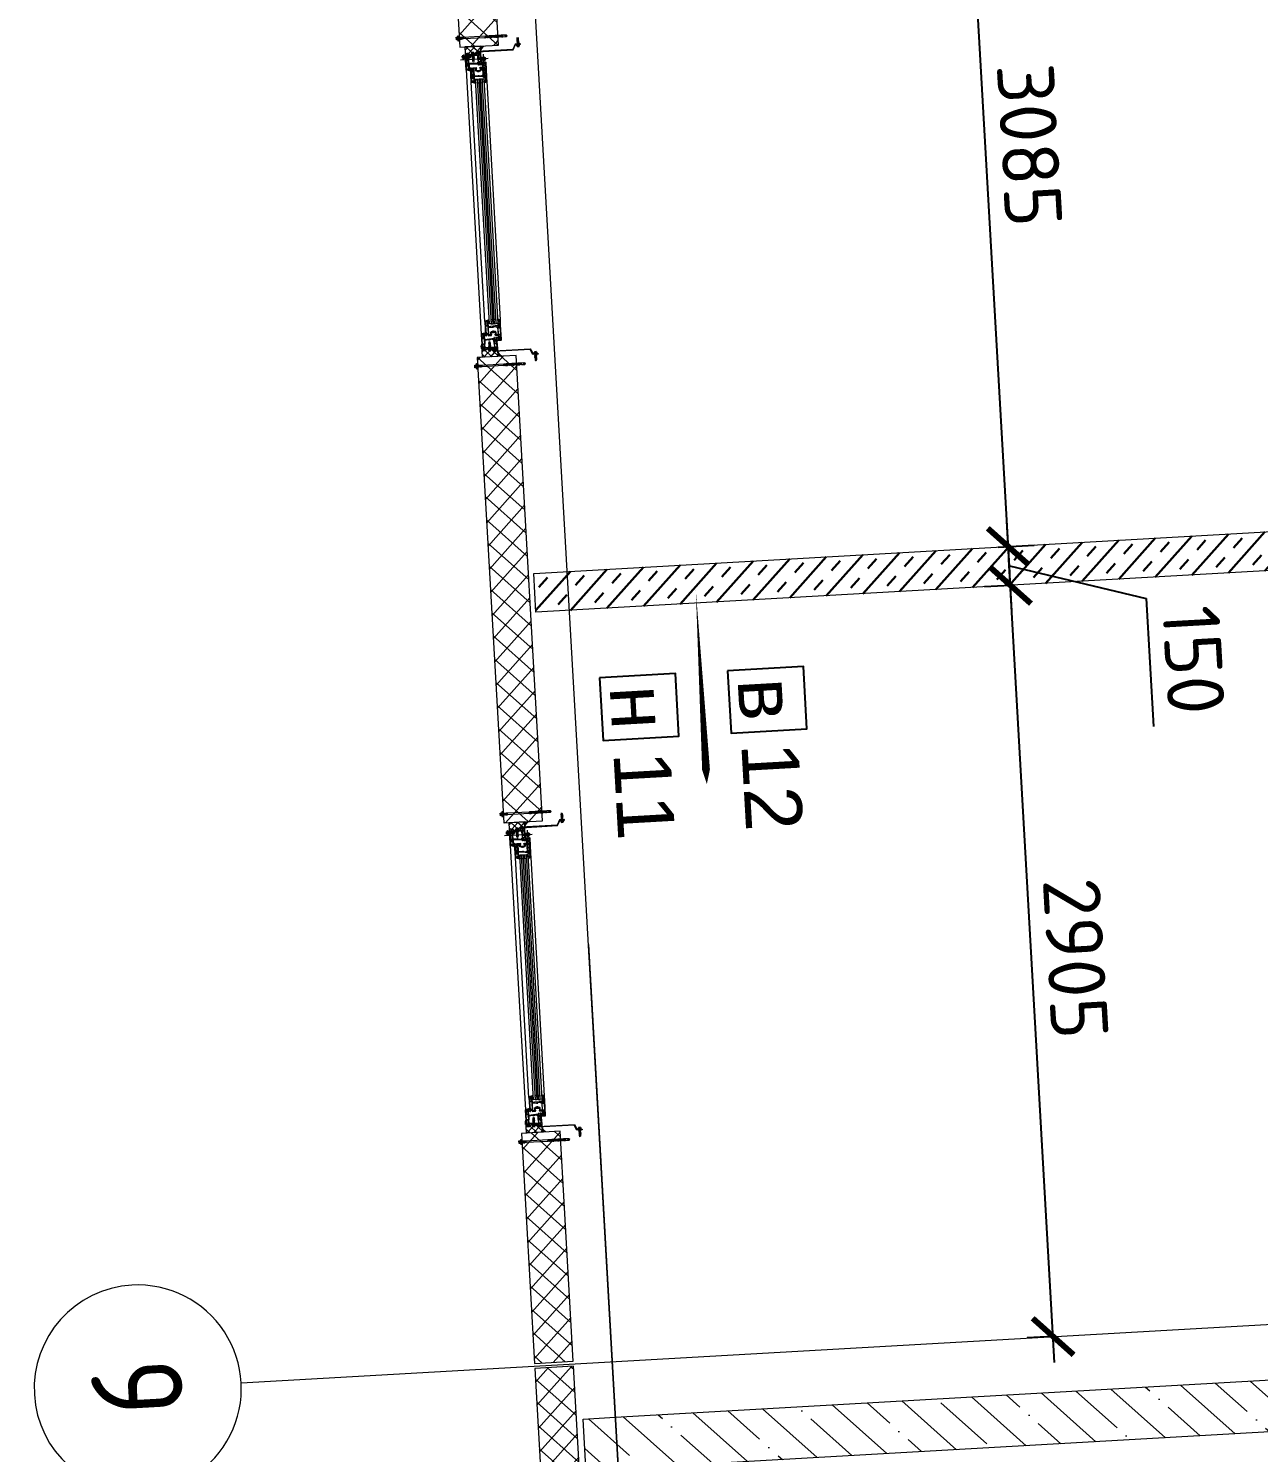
# Model space of a CAD drawing. Header units: metres. Extents: x 107714.6 to 107779.8, y 110796.6 to 110847.9.
# Drawn here: x 107716.78 to 107721.53, y 110804.21 to 110809.71 of the extents above; entities that cross this region are included whole.
import ezdxf

# ---------------------------------------------------------------- set-up
doc = ezdxf.new("R2010")
doc.units = ezdxf.units.M
doc.header["$PDMODE"] = 35
doc.header["$PDSIZE"] = 0.01
doc.linetypes.add('CENTER', pattern=[50.8, 31.75, -6.35, 6.35, -6.35])
for name, color, linetype in [('2023.11.08_В_ОТКЛОНЕНИЯ', 7, 'Continuous'), ('2023.11.08_Н_ОТКЛОНЕНИЯ', 7, 'Continuous'), ('A-WALL-PATT', 181, 'Continuous'), ('HAUPTPROFIL', 7, 'Continuous'), ('S-METL', 7, 'Continuous'), ('размеры', 7, 'Continuous')]:
    doc.layers.add(name, color=color, linetype=linetype)
for name, color, linetype, lineweight in [('S-WALL-PATT', 7, 'Continuous', 0), ('Выноски', 7, 'Continuous', 15), ('Окна', 251, 'Continuous', 9), ('ОСИ', 251, 'CENTER', 18), ('Стены', 7, 'Continuous', 18), ('Стены штриховка', 7, 'Continuous', 9)]:
    doc.layers.add(name, color=color, linetype=linetype, lineweight=lineweight)
doc.layers.add('Лестницы', color=7, linetype='Continuous', lineweight=9, true_color=0x506c76)
doc.styles.add('AxeAndPointZ', font='arial.ttf')
doc.styles.add('GOST 2.304 type A', font='isocpeur.ttf')
doc.styles.add('GOST Common', font='GOST_Common.ttf', dxfattribs={"width": 0.9, "height": 350})
doc.dimstyles.new('ISO-25', dxfattribs={"dimtxt": 0.22, "dimasz": 0.15, "dimexe": 0.1, "dimexo": 0, "dimgap": 0.06, "dimtad": 1, "dimdec": 0, "dimlfac": 1000, "dimtxsty": 'GOST 2.304 type A', "dimblk": 'ARCHTICK', "dimcen": 2.5, "dimdle": 0.1, "dimadec": 0, "dimazin": 0, "dimtfac": 1, "dimtdec": 0, "dimtmove": 0, "dimatfit": 3, "dimfxl": 1, "dimarcsym": 0})
pattern_1 = [(45, (-17085, -9191.363), (-13.258252, 13.258252), []), (135, (-17085, -9191.363), (-13.258252, -13.258252), [])]

# ---------------------------------------------------------------- blocks, each defined once
blk = doc.blocks.new('Ось сетки - Круг_Ø8 мм-6577-_О__L1_0_000_')
at = {"layer": 'ОСИ', "lineweight": 20}
for start, end in [(360, 180), (180, 360)]:
    blk.add_arc((0, 0), 4, start, end, dxfattribs=at)
blk = doc.blocks.new('_ARCHTICK')
at = {"color": 0, "linetype": 'ByBlock', "const_width": 0.15}
blk.add_lwpolyline([(-0.5, -0.5), (0.5, 0.5)], dxfattribs=at)
blk = doc.blocks.new('*D241')
at = {"layer": 'Defpoints', "color": 0, "transparency": 16777216}
for p in [(107720.5711, 110807.5581), (107720.5711, 110807.5581), (107720.7359, 110804.6577)]:
    blk.add_point(p, dxfattribs=at)
at = {"layer": 'размеры', "color": 0, "lineweight": -2, "transparency": 16777216}
for p, q in [((107720.7416, 110804.5579), (107720.5654, 110807.6579)), ((107720.5711, 110807.5581), (107720.4712, 110807.5524)), ((107720.7359, 110804.6577), (107720.6361, 110804.6521))]:
    blk.add_line(p, q, dxfattribs=at)
at = {"layer": 'размеры', "color": 0, "lineweight": -2, "transparency": 16777216, "xscale": 0.15, "yscale": 0.15, "zscale": 0.15}
for p, rotation in [((107720.5711, 110807.5581), 93.25304974487426), ((107720.7359, 110804.6577), 273.2530497448743)]:
    blk.add_blockref('_ARCHTICK', p, dxfattribs=dict(at, rotation=rotation))
at = {"layer": 'размеры', "color": 0, "transparency": 16777216, "insert": (107720.8232, 110806.1175), "char_height": 0.22, "attachment_point": 5, "rotation": 273.253, "style": 'GOST 2.304 type A'}
blk.add_mtext('2905', dxfattribs=at)
blk = doc.blocks.new('*D242')
at = {"layer": 'Defpoints', "color": 0, "transparency": 16777216}
for p in [(107720.5239, 110807.7056), (107720.5626, 110807.7078), (107720.5711, 110807.5581)]:
    blk.add_point(p, dxfattribs=at)
at = {"layer": 'размеры', "color": 0, "lineweight": -2, "transparency": 16777216}
for p, q in [((107720.5768, 110807.4582), (107720.5569, 110807.8077)), ((107720.5239, 110807.7056), (107720.6624, 110807.7135)), ((107720.5668, 110807.6329), (107721.0948, 110807.5067)), ((107720.5711, 110807.5581), (107720.4712, 110807.5524)), ((107721.0948, 110807.5067), (107721.1229, 110807.0135))]:
    blk.add_line(p, q, dxfattribs=at)
at = {"layer": 'размеры', "color": 0, "lineweight": -2, "transparency": 16777216, "xscale": 0.15, "yscale": 0.15, "zscale": 0.15}
for p, rotation in [((107720.5626, 110807.7078), 93.25304974487426), ((107720.5711, 110807.5581), 273.2530497448743)]:
    blk.add_blockref('_ARCHTICK', p, dxfattribs=dict(at, rotation=rotation))
at = {"layer": 'размеры', "color": 0, "transparency": 16777216, "insert": (107721.2786, 110807.2697), "char_height": 0.22, "attachment_point": 5, "rotation": 273.253, "style": 'GOST 2.304 type A'}
blk.add_mtext('150', dxfattribs=at)
blk = doc.blocks.new('*D243')
at = {"layer": 'Defpoints', "color": 0, "transparency": 16777216}
for p in [(107720.3875, 110810.7878), (107720.3875, 110810.7878), (107720.5239, 110807.7056)]:
    blk.add_point(p, dxfattribs=at)
at = {"layer": 'размеры', "color": 0, "lineweight": -2, "transparency": 16777216}
for p, q in [((107720.5682, 110807.608), (107720.3818, 110810.8877)), ((107720.3875, 110810.7878), (107720.2877, 110810.7822)), ((107720.5239, 110807.7056), (107720.6624, 110807.7135))]:
    blk.add_line(p, q, dxfattribs=at)
at = {"layer": 'размеры', "color": 0, "lineweight": -2, "transparency": 16777216, "xscale": 0.15, "yscale": 0.15, "zscale": 0.15}
for p, rotation in [((107720.3875, 110810.7878), 93.25304974487426), ((107720.5626, 110807.7078), 273.2530497448743)]:
    blk.add_blockref('_ARCHTICK', p, dxfattribs=dict(at, rotation=rotation))
at = {"layer": 'размеры', "color": 0, "transparency": 16777216, "insert": (107720.6448, 110809.2575), "char_height": 0.22, "attachment_point": 5, "rotation": 273.253, "style": 'GOST 2.304 type A'}
blk.add_mtext('3085', dxfattribs=at)
blk = doc.blocks.new('*U317')
at = {"layer": 'S-WALL-PATT', "lineweight": 9, "true_color": 0x636466}
h = blk.add_hatch(dxfattribs=at)
h.set_pattern_fill('ANSI37', color=251, scale=20)
h.paths.add_polyline_path([(-150, 0), (0, 0), (0, 889.6), (-150, 889.6)])
at = {"color": 0, "lineweight": 9}
blk.add_lwpolyline([(-150, 0), (0, 0), (0, 889.6), (-150, 889.6)], close=True, dxfattribs=at)
blk = doc.blocks.new('*U318')
at = {"layer": 'S-WALL-PATT', "lineweight": 9, "true_color": 0x636466}
h = blk.add_hatch(dxfattribs=at)
h.set_pattern_fill('ANSI37', color=251, scale=20)
h.paths.add_polyline_path([(-150, 0), (0, 0), (0, 1800), (-150, 1800)])
at = {"color": 0, "lineweight": 9}
blk.add_lwpolyline([(-150, 0), (0, 0), (0, 1800), (-150, 1800)], close=True, dxfattribs=at)
blk = doc.blocks.new('*U319')
at = {"layer": 'S-WALL-PATT', "lineweight": 9, "true_color": 0x636466}
h = blk.add_hatch(dxfattribs=at)
h.set_pattern_fill('ANSI37', color=251, scale=20)
h.paths.add_polyline_path([(-150, 0), (0, 0), (0, 890), (-150, 890)])
at = {"color": 0, "lineweight": 9}
blk.add_lwpolyline([(-150, 0), (0, 0), (0, 890), (-150, 890)], close=True, dxfattribs=at)
blk = doc.blocks.new('scr_swp_150')
at = {"color": 0, "lineweight": 0, "ltscale": 10}
for p, q in [((-6, 5.1), (-11.2, 5.1)), ((-11.2, 5.1), (-11.2, -5.1)), ((-6, 2.8), (-11.2, 2.8)), ((-5, 6.8), (-6, 6.8)), ((-6, 6.8), (-6, -6.8)), ((-6, -5.1), (-6, 5.1)), ((-4, 10.8), (-5, 3.8)), ((-5, -6.8), (-5, 6.8)), ((-3, 10.8), (-4, 10.8)), ((-4, 10.8), (-4, -10.8)), ((-3, -10.8), (-3, 10.8)), ((0, 9.6), (-3, 9.6)), ((-3, 9.6), (-3, -9.6)), ((0, -9.6), (0, 9.6)), ((1, 2.8), (0, 2.8)), ((1, 2.8), (1.4, 3.6)), ((1.8, -2.8), (1, 2.8)), ((1.4, 3.6), (2.1, 2.8)), ((3.2, 2.8), (2.1, 2.8)), ((2.1, 2.8), (2.9, -2.8)), ((3.2, 2.8), (2.1, 2.8)), ((3.2, 2.8), (3.7, 3.6)), ((4, -2.8), (3.2, 2.8)), ((3.7, 3.6), (4.4, 2.8)), ((5.5, 2.8), (4.4, 2.8)), ((4.4, 2.8), (5.2, -2.8)), ((5.5, 2.8), (4.4, 2.8)), ((5.5, 2.8), (5.9, 3.6)), ((6.3, -2.8), (5.5, 2.8)), ((5.9, 3.6), (6.6, 2.8)), ((7.8, 2.8), (6.6, 2.8)), ((6.6, 2.8), (7.4, -2.8)), ((7.8, 2.8), (6.6, 2.8)), ((7.8, 2.8), (8.2, 3.6)), ((8.5, -2.8), (7.8, 2.8)), ((8.2, 3.6), (8.9, 2.8)), ((10, 2.8), (8.9, 2.8)), ((8.9, 2.8), (9.7, -2.8)), ((10, 2.8), (8.9, 2.8)), ((10, 2.8), (10.5, 3.6)), ((10.8, -2.8), (10, 2.8)), ((10.5, 3.6), (11.2, 2.8)), ((12.3, 2.8), (11.2, 2.8)), ((11.2, 2.8), (11.9, -2.8)), ((12.3, 2.8), (11.2, 2.8)), ((12.3, 2.8), (12.7, 3.6)), ((13.1, -2.8), (12.3, 2.8)), ((12.7, 3.6), (13.4, 2.8)), ((14.6, 2.8), (13.4, 2.8)), ((13.4, 2.8), (14.2, -2.8)), ((14.6, 2.8), (13.4, 2.8)), ((14.6, 2.8), (15, 3.6)), ((15.3, -2.8), (14.6, 2.8)), ((15, 3.6), (15.7, 2.8)), ((99.5, 2.8), (15.7, 2.8)), ((15.7, 2.8), (16.5, -2.8)), ((16.8, 2.8), (15.7, 2.8)), ((99.5, 2.8), (100, 3.6)), ((100.3, -2.8), (99.5, 2.8)), ((100, 3.6), (100.6, 2.8)), ((100.6, 2.8), (101.4, -2.8)), ((101.8, 2.8), (100.6, 2.8)), ((101.8, 2.8), (102.2, 3.6)), ((102.6, -2.8), (101.8, 2.8)), ((102.2, 3.6), (102.9, 2.8)), ((102.9, 2.8), (103.7, -2.8)), ((104, 2.8), (102.9, 2.8)), ((104, 2.8), (104.5, 3.6)), ((104.8, -2.8), (104, 2.8)), ((104.5, 3.6), (105.2, 2.8)), ((105.2, 2.8), (106, -2.8)), ((106.3, 2.8), (105.2, 2.8)), ((106.3, 2.8), (106.7, 3.6)), ((107.1, -2.8), (106.3, 2.8)), ((106.7, 3.6), (107.4, 2.8)), ((107.4, 2.8), (108.2, -2.8)), ((108.6, 2.8), (107.4, 2.8)), ((108.6, 2.8), (109, 3.6)), ((109.4, -2.8), (108.6, 2.8)), ((109, 3.6), (109.7, 2.8)), ((109.7, 2.8), (110.5, -2.8)), ((110.8, 2.8), (109.7, 2.8)), ((110.8, 2.8), (111.3, 3.6)), ((111.6, -2.8), (110.8, 2.8)), ((111.3, 3.6), (112, 2.8)), ((112, 2.8), (112.8, -2.8)), ((113.1, 2.8), (112, 2.8)), ((113.1, 2.8), (113.5, 3.6)), ((113.9, -2.8), (113.1, 2.8)), ((113.5, 3.6), (114.2, 2.8)), ((114.2, 2.8), (115, -2.8)), ((115.4, 2.8), (114.2, 2.8)), ((115.4, 2.8), (115.8, 3.6)), ((116.1, -2.8), (115.4, 2.8)), ((115.8, 3.6), (116.5, 2.8)), ((116.5, 2.8), (117.3, -2.8)), ((117.6, 2.8), (116.5, 2.8)), ((117.6, 2.8), (118.1, 3.6)), ((118.4, -2.8), (117.6, 2.8)), ((118.1, 3.6), (118.8, 2.8)), ((118.8, 2.8), (119.5, -2.8)), ((119.9, 2.8), (118.8, 2.8)), ((119.9, 2.8), (120.3, 3.6)), ((120.7, -2.8), (119.9, 2.8)), ((120.3, 3.6), (121, 2.8)), ((121, 2.8), (121.8, -2.8)), ((122.1, 2.8), (121, 2.8)), ((122.1, 2.8), (122.6, 3.6)), ((122.9, -2.8), (122.1, 2.8)), ((122.6, 3.6), (123.3, 2.8)), ((123.3, 2.8), (124.1, -2.8)), ((124.4, 2.8), (123.3, 2.8)), ((124.4, 2.8), (124.9, 3.6)), ((125.2, -2.8), (124.4, 2.8)), ((124.9, 3.6), (125.5, 2.8)), ((125.5, 2.8), (126.3, -2.8)), ((126.7, 2.8), (125.5, 2.8)), ((126.7, 2.8), (127.1, 3.6)), ((127.5, -2.8), (126.7, 2.8)), ((127.1, 3.6), (127.8, 2.8)), ((127.8, 2.8), (128.6, -2.8)), ((128.9, 2.8), (127.8, 2.8)), ((128.9, 2.8), (129.4, 3.6)), ((129.7, -2.8), (128.9, 2.8)), ((129.4, 3.6), (130.1, 2.8)), ((130.1, 2.8), (130.9, -2.8)), ((131.2, 2.8), (130.1, 2.8)), ((131.2, 2.8), (131.7, 3.6)), ((132, -2.8), (131.2, 2.8)), ((131.7, 3.6), (132.3, 2.8)), ((132.3, 2.8), (133.1, -2.8)), ((133.5, 2.8), (132.3, 2.8)), ((133.5, 2.8), (133.9, 3.6)), ((134.3, -2.8), (133.5, 2.8)), ((133.9, 3.6), (134.6, 2.8)), ((134.6, 2.8), (135.4, -2.8)), ((135.7, 2.8), (134.6, 2.8)), ((135.7, 2.8), (136.2, 3.6)), ((136.5, -2.8), (135.7, 2.8)), ((136.2, 3.6), (136.9, 2.8)), ((136.9, 2.8), (137.7, -2.8)), ((138, 2.8), (136.9, 2.8)), ((138, 2.8), (138.5, 3.6)), ((138.8, -2.8), (138, 2.8)), ((138.5, 3.6), (139.1, 2.8)), ((139.1, 2.8), (139.9, -2.8)), ((140.3, 2.8), (139.1, 2.8)), ((140.3, 2.8), (140.7, 3.6)), ((141.1, -2.8), (140.3, 2.8)), ((140.7, 3.6), (141.4, 2.8)), ((141.4, 2.8), (142.2, -2.8)), ((142.5, 2.8), (141.4, 2.8)), ((142.5, 2.8), (143, 3.6)), ((143.3, -2.8), (142.5, 2.8)), ((143, 3.6), (143.7, 2.8)), ((143.7, 2.8), (144.5, -2.8)), ((144.8, 2.8), (143.7, 2.8)), ((144.8, 2.8), (145.3, 3.6)), ((145.6, -2.8), (144.8, 2.8)), ((145.3, 3.6), (145.9, 2.8)), ((145.9, 2.8), (146.7, -2.8)), ((147.1, 2.8), (145.9, 2.8)), ((147.1, 2.8), (147.5, 3.6)), ((147.9, -2.8), (147.1, 2.8)), ((147.5, 3.6), (148.2, 2.8)), ((148.2, 2.8), (149, -2.8)), ((149.3, 2.8), (148.2, 2.8)), ((149.3, 2.8), (149.8, 3.6)), ((150.1, -2.8), (149.3, 2.8)), ((149.8, 3.6), (150.5, 2.8)), ((150.5, 2.8), (151.3, -2.8)), ((151.6, 2.8), (150.5, 2.8)), ((151.6, 2.8), (152, 3.6)), ((152.4, -2.8), (151.6, 2.8)), ((152, 3.6), (152.7, 2.8)), ((152.7, 2.8), (153.5, -2.8)), ((153.9, 2.8), (152.7, 2.8)), ((153.9, 2.8), (154.3, 3.6)), ((154.7, -2.8), (153.9, 2.8)), ((154.3, 3.6), (155, 2.8)), ((155, 2.8), (155.8, -2.8)), ((156.1, 2.8), (155, 2.8)), ((156.1, 2.8), (156.6, 3.6)), ((156.9, -2.8), (156.1, 2.8)), ((156.6, 3.6), (157.3, 2.8)), ((157.3, 2.8), (158, -2.8)), ((158.4, 2.8), (157.3, 2.8)), ((158.4, 2.8), (158.8, 3.6)), ((159.2, -2.8), (158.4, 2.8)), ((158.8, 3.6), (159.5, 2.8)), ((159.5, 2.8), (160.3, -2.8)), ((160.7, 2.8), (159.5, 2.8)), ((160.7, 2.8), (161.1, 3.6)), ((161.4, -2.8), (160.7, 2.8)), ((161.1, 3.6), (161.8, 2.8)), ((161.8, 2.8), (162.6, -2.8)), ((162.9, 2.8), (161.8, 2.8)), ((162.9, 2.8), (163.4, 3.6)), ((163.7, -2.8), (162.9, 2.8)), ((163.4, 3.6), (164, 2.8)), ((164, 2.8), (164.8, -2.8)), ((165.2, 2.8), (164, 2.8)), ((165.2, 2.8), (165.6, 3.6)), ((166, -2.8), (165.2, 2.8)), ((165.6, 3.6), (166.3, 2.8)), ((166.3, 2.8), (167.1, -2.8)), ((167.4, 2.8), (166.3, 2.8)), ((167.4, 2.8), (167.9, 3.6)), ((168.2, -2.8), (167.4, 2.8)), ((167.9, 3.6), (168.6, 2.8)), ((168.6, 2.8), (182.2, 2.8)), ((168.6, 2.8), (169.4, -2.8)), ((176.7, -0.7), (182.6, 1.1)), ((182.2, 2.8), (185, 0)), ((185, 0), (182.2, -2.8)), ((182.6, 1.1), (182.3, 2.7)), ((-6, -2.8), (-11.2, -2.8)), ((-11.2, -5.1), (-6, -5.1)), ((-6, -6.8), (-5, -6.8)), ((-5, -3.8), (-4, -10.8)), ((-4, -10.8), (-3, -10.8)), ((-3, -9.6), (0, -9.6)), ((1.8, -2.8), (0, -2.8)), ((2.4, -3.5), (1.8, -2.8)), ((2.9, -2.8), (2.4, -3.5)), ((4, -2.8), (2.9, -2.8)), ((4, -2.8), (2.9, -2.8)), ((4.7, -3.5), (4, -2.8)), ((5.2, -2.8), (4.7, -3.5)), ((6.3, -2.8), (5.2, -2.8)), ((6.3, -2.8), (5.2, -2.8)), ((7, -3.5), (6.3, -2.8)), ((7.4, -2.8), (7, -3.5)), ((8.5, -2.8), (7.4, -2.8)), ((8.5, -2.8), (7.4, -2.8)), ((9.2, -3.5), (8.5, -2.8)), ((9.7, -2.8), (9.2, -3.5)), ((10.8, -2.8), (9.7, -2.8)), ((10.8, -2.8), (9.7, -2.8)), ((11.5, -3.5), (10.8, -2.8)), ((11.9, -2.8), (11.5, -3.5)), ((13.1, -2.8), (11.9, -2.8)), ((13.1, -2.8), (11.9, -2.8)), ((13.8, -3.5), (13.1, -2.8)), ((14.2, -2.8), (13.8, -3.5)), ((15.3, -2.8), (14.2, -2.8)), ((15.3, -2.8), (14.2, -2.8)), ((16, -3.5), (15.3, -2.8)), ((16.5, -2.8), (16, -3.5)), ((100.3, -2.8), (16.5, -2.8)), ((101, -3.5), (100.3, -2.8)), ((101.4, -2.8), (101, -3.5)), ((102.6, -2.8), (101.4, -2.8)), ((103.2, -3.5), (102.6, -2.8)), ((103.7, -2.8), (103.2, -3.5)), ((104.8, -2.8), (103.7, -2.8)), ((105.5, -3.5), (104.8, -2.8)), ((106, -2.8), (105.5, -3.5)), ((107.1, -2.8), (106, -2.8)), ((107.8, -3.5), (107.1, -2.8)), ((108.2, -2.8), (107.8, -3.5)), ((109.4, -2.8), (108.2, -2.8)), ((110, -3.5), (109.4, -2.8)), ((110.5, -2.8), (110, -3.5)), ((111.6, -2.8), (110.5, -2.8)), ((112.3, -3.5), (111.6, -2.8)), ((112.8, -2.8), (112.3, -3.5)), ((113.9, -2.8), (112.8, -2.8)), ((114.6, -3.5), (113.9, -2.8)), ((115, -2.8), (114.6, -3.5)), ((116.1, -2.8), (115, -2.8)), ((116.8, -3.5), (116.1, -2.8)), ((117.3, -2.8), (116.8, -3.5)), ((118.4, -2.8), (117.3, -2.8)), ((119.1, -3.5), (118.4, -2.8)), ((119.5, -2.8), (119.1, -3.5)), ((120.7, -2.8), (119.5, -2.8)), ((121.4, -3.5), (120.7, -2.8)), ((121.8, -2.8), (121.4, -3.5)), ((122.9, -2.8), (121.8, -2.8)), ((123.6, -3.5), (122.9, -2.8)), ((124.1, -2.8), (123.6, -3.5)), ((125.2, -2.8), (124.1, -2.8)), ((125.9, -3.5), (125.2, -2.8)), ((126.3, -2.8), (125.9, -3.5)), ((127.5, -2.8), (126.3, -2.8)), ((128.2, -3.5), (127.5, -2.8)), ((128.6, -2.8), (128.2, -3.5)), ((129.7, -2.8), (128.6, -2.8)), ((130.4, -3.5), (129.7, -2.8)), ((130.9, -2.8), (130.4, -3.5)), ((132, -2.8), (130.9, -2.8)), ((132.7, -3.5), (132, -2.8)), ((133.1, -2.8), (132.7, -3.5)), ((134.3, -2.8), (133.1, -2.8)), ((134.9, -3.5), (134.3, -2.8)), ((135.4, -2.8), (134.9, -3.5)), ((136.5, -2.8), (135.4, -2.8)), ((137.2, -3.5), (136.5, -2.8)), ((137.7, -2.8), (137.2, -3.5)), ((138.8, -2.8), (137.7, -2.8)), ((139.5, -3.5), (138.8, -2.8)), ((139.9, -2.8), (139.5, -3.5)), ((141.1, -2.8), (139.9, -2.8)), ((141.7, -3.5), (141.1, -2.8)), ((142.2, -2.8), (141.7, -3.5)), ((143.3, -2.8), (142.2, -2.8)), ((144, -3.5), (143.3, -2.8)), ((144.5, -2.8), (144, -3.5)), ((145.6, -2.8), (144.5, -2.8)), ((146.3, -3.5), (145.6, -2.8)), ((146.7, -2.8), (146.3, -3.5)), ((147.9, -2.8), (146.7, -2.8)), ((148.5, -3.5), (147.9, -2.8)), ((149, -2.8), (148.5, -3.5)), ((150.1, -2.8), (149, -2.8)), ((150.8, -3.5), (150.1, -2.8)), ((151.3, -2.8), (150.8, -3.5)), ((152.4, -2.8), (151.3, -2.8)), ((153.1, -3.5), (152.4, -2.8)), ((153.5, -2.8), (153.1, -3.5)), ((154.7, -2.8), (153.5, -2.8)), ((155.3, -3.5), (154.7, -2.8)), ((155.8, -2.8), (155.3, -3.5)), ((156.9, -2.8), (155.8, -2.8)), ((157.6, -3.5), (156.9, -2.8)), ((158, -2.8), (157.6, -3.5)), ((159.2, -2.8), (158, -2.8)), ((159.9, -3.5), (159.2, -2.8)), ((160.3, -2.8), (159.9, -3.5)), ((161.4, -2.8), (160.3, -2.8)), ((162.1, -3.5), (161.4, -2.8)), ((162.6, -2.8), (162.1, -3.5)), ((163.7, -2.8), (162.6, -2.8)), ((164.4, -3.5), (163.7, -2.8)), ((164.8, -2.8), (164.4, -3.5)), ((166, -2.8), (164.8, -2.8)), ((166.7, -3.5), (166, -2.8)), ((167.1, -2.8), (166.7, -3.5)), ((168.2, -2.8), (167.1, -2.8)), ((168.9, -3.5), (168.2, -2.8)), ((169.4, -2.8), (168.9, -3.5)), ((182.2, -2.8), (169.4, -2.8)), ((175.4, -2.3), (176.7, -0.7)), ((178.2, -2.8), (175.4, -2.3))]:
    blk.add_line(p, q, dxfattribs=at)
blk = doc.blocks.new('29-4.8-drill')
at = {"color": 0, "ltscale": 100}
for p, q in [((-6.8, 4), (-3.4, 4)), ((-6.8, -4), (-6.8, 4)), ((-6.8, 2), (-3.4, 2)), ((-3.4, 5.2), (-2.5, 5.2)), ((-3.4, -5.2), (-3.4, 5.2)), ((-3.4, 4), (-3.4, -4)), ((-2.5, 5.2), (-2.5, -5.2)), ((-2.5, -2), (-2.5, 2)), ((-2.5, 2), (-2, 2)), ((-2, 7), (-1.5, 7)), ((-2, -7), (-2, 7)), ((-1.5, 7), (-1.5, -7)), ((-1.5, 7), (0, 7)), ((-1.5, -7), (-1.5, 7)), ((0, 7), (0, -7)), ((0, 2), (1.9, 2)), ((2.2, 2.4), (1.9, 2)), ((1.9, 2), (3.2, -2)), ((2.2, 2.4), (3.5, -2.4)), ((2.2, 2.4), (2.6, 2)), ((2.6, 2), (3.9, 2)), ((2.6, 2), (3.9, -2)), ((4.2, 2.4), (3.9, 2)), ((3.9, 2), (5.2, -2)), ((4.2, 2.4), (5.5, -2.4)), ((4.2, 2.4), (4.6, 2)), ((4.6, 2), (5.9, 2)), ((4.6, 2), (5.9, -2)), ((6.2, 2.4), (5.9, 2)), ((5.9, 2), (7.2, -2)), ((6.2, 2.4), (7.5, -2.4)), ((6.2, 2.4), (6.6, 2)), ((6.6, 2), (7.9, 2)), ((6.6, 2), (7.9, -2)), ((8.2, 2.4), (7.9, 2)), ((7.9, 2), (9.2, -2)), ((8.2, 2.4), (9.5, -2.4)), ((8.2, 2.4), (8.6, 2)), ((8.6, 2), (9.9, 2)), ((8.6, 2), (9.9, -2)), ((10.2, 2.4), (9.9, 2)), ((9.9, 2), (11.2, -2)), ((10.2, 2.4), (11.5, -2.4)), ((10.2, 2.4), (10.6, 2)), ((10.6, 2), (11.9, 2)), ((10.6, 2), (11.9, -2)), ((12.2, 2.4), (11.9, 2)), ((11.9, 2), (13.2, -2)), ((12.2, 2.4), (13.5, -2.4)), ((12.2, 2.4), (12.6, 2)), ((12.6, 2), (13.9, 2)), ((12.6, 2), (13.9, -2)), ((14.2, 2.4), (13.9, 2)), ((13.9, 2), (15.2, -2)), ((14.2, 2.4), (15.5, -2.4)), ((14.2, 2.4), (14.6, 2)), ((14.6, 2), (15.9, 2)), ((14.6, 2), (15.9, -2)), ((16.2, 2.4), (15.9, 2)), ((15.9, 2), (17.2, -2)), ((16.2, 2.4), (17.5, -2.4)), ((16.2, 2.4), (16.6, 2)), ((16.6, 2), (17.9, 2)), ((16.6, 2), (17.9, -2)), ((18.2, 2.4), (17.9, 2)), ((17.9, 2), (18.2, 1.1)), ((18.2, 2.4), (18.6, 0.9)), ((18.2, 2.4), (18.6, 2)), ((18.5, 0.8), (18.2, 1.1)), ((18.5, 0.8), (18.9, 1.1)), ((18.6, 2), (24.4, 2)), ((18.6, 2), (18.9, 1.1)), ((18.9, 1.1), (26.5, 0)), ((26.5, 0), (24.4, 2)), ((24.4, 2), (25.5, 0.1)), ((-6.8, -2), (-3.4, -2)), ((-3.4, -4), (-6.8, -4)), ((-2.5, -5.2), (-3.4, -5.2)), ((-2, -2), (-2.5, -2)), ((-1.5, -7), (-2, -7)), ((0, -7), (-1.5, -7)), ((3.2, -2), (0, -2)), ((3.5, -2.4), (3.2, -2)), ((3.5, -2.4), (3.9, -2)), ((5.2, -2), (3.9, -2)), ((5.5, -2.4), (5.2, -2)), ((5.5, -2.4), (5.9, -2)), ((7.2, -2), (5.9, -2)), ((7.5, -2.4), (7.2, -2)), ((7.5, -2.4), (7.9, -2)), ((9.2, -2), (7.9, -2)), ((9.5, -2.4), (9.2, -2)), ((9.5, -2.4), (9.9, -2)), ((11.2, -2), (9.9, -2)), ((11.5, -2.4), (11.2, -2)), ((11.5, -2.4), (11.9, -2)), ((13.2, -2), (11.9, -2)), ((13.5, -2.4), (13.2, -2)), ((13.5, -2.4), (13.9, -2)), ((15.2, -2), (13.9, -2)), ((15.5, -2.4), (15.2, -2)), ((15.5, -2.4), (15.9, -2)), ((17.2, -2), (15.9, -2)), ((17.5, -2.4), (17.2, -2)), ((17.5, -2.4), (17.9, -2)), ((24.4, -2), (17.9, -2)), ((26.5, 0), (24.4, -2))]:
    blk.add_line(p, q, dxfattribs=at)
blk = doc.blocks.new('ОК-1 1200 (ширина проема)')
at = {"layer": 'S-WALL-PATT', "lineweight": 9}
h = blk.add_hatch(color=256, dxfattribs=at)
h.dxf.hatch_style = 1
edge = h.paths.add_edge_path()
edge.add_line((26.9, 80.1), (-0.1, 80))
edge.add_line((-0.1, 80), (-0.1, 100))
edge.add_arc((33.9, 117.9), 38.4, 207.6868, 259.5369)
h = blk.add_hatch(dxfattribs=at)
h.set_pattern_fill('ANSI37', color=256, scale=150)
h.set_pattern_definition(pattern_1)
edge = h.paths.add_edge_path()
edge.add_line((25, 80), (0, 80))
edge.add_line((0, 80), (0, 20))
edge.add_line((0, 20), (25, 20))
edge.add_line((25, 20), (25, 32.5))
edge.add_arc((10.4, 49.8), 22.6, 310.2393, 409.7607)
edge.add_line((25, 67), (25, 80))
h = blk.add_hatch(dxfattribs=at)
h.set_pattern_fill('ANSI37', color=256, scale=150)
h.set_pattern_definition(pattern_1)
edge = h.paths.add_edge_path()
edge.add_line((1175, 80), (1200, 80))
edge.add_line((1200, 80), (1200, 20))
edge.add_line((1200, 20), (1175, 20))
edge.add_line((1175, 20), (1175, 32.5))
edge.add_arc((1189.6, 49.8), 22.6, 130.2393, 229.7607, ccw=False)
edge.add_line((1175, 67), (1175, 80))
h = blk.add_hatch(color=256, dxfattribs=at)
h.dxf.hatch_style = 1
edge = h.paths.add_edge_path()
edge.add_line((1173, 80), (1200, 80))
edge.add_line((1200, 80), (1200, 100))
edge.add_arc((1165.9, 117.8), 38.4, -79.3962, -27.5461, ccw=False)
at = {"linetype": 'ByBlock', "lineweight": 9, "ltscale": 500}
for p, q in [((67.5, 90), (32.5, 90)), ((50, 107.5), (50, 72.5)), ((50, 100), (50, 0)), ((138.6, 97), (1060.1, 96.6)), ((1066, 91.7), (1065.3, 94.4)), ((88.1, 20), (1110.7, 20.4)), ((1063.2, 37), (136.8, 37))]:
    blk.add_line(p, q, dxfattribs=at)
at = {"lineweight": 9}
for p, q in [((61.7, 83), (60.9, 80)), ((71.2, 83), (72, 80)), ((131.4, 86.4), (132.2, 89.8)), ((134, 91.7), (134.7, 94.4)), ((141.7, 89.8), (142.5, 86.4)), ((1058.3, 89.8), (1057.5, 86.4)), ((1068.6, 86.4), (1067.8, 89.8)), ((1128.8, 83), (1128, 80)), ((1138.3, 83), (1139.1, 80)), ((82.7, 37), (83.5, 34)), ((93, 34), (93.8, 37)), ((131.4, 54.4), (132.2, 51)), ((141.7, 51), (142.5, 54.4)), ((1058.3, 51), (1057.5, 54.4)), ((1068.6, 54.4), (1067.8, 51)), ((1107, 34), (1106.2, 37)), ((1117.3, 37), (1116.5, 34))]:
    blk.add_line(p, q, dxfattribs=at)
for points in [[(50, 80), (25.5, 80, 0.414214), (25, 79.5), (25, 78.2, 0.414214), (27, 76.2), (31.5, 77), (32.3, 77, -0.414214), (33, 76.3), (33, 76.3), (33, 76.3), (33, 71.7, -0.414214), (32, 70.7), (31.5, 70.7, -0.414214), (30.5, 71.7), (30.5, 72.2), (26, 72.2, 0.414214), (25.5, 71.7), (25.5, 69.9, 0.414214), (27.5, 67.9), (28.2, 67.9), (28.2, 70), (28.8, 70, 0.258199), (31.5, 68.5), (32.8, 68.5, -0.414214), (33, 68.3), (33, 31.7, -0.414214), (32.8, 31.5), (31.5, 31.5, 0.258199), (28.8, 30), (28.2, 30), (28.2, 32.1), (27.5, 32.1, 0.414214), (25.5, 30.1), (25.5, 28.3, 0.414214), (26, 27.8), (30.5, 27.8), (30.5, 28.3, -0.414214), (31.5, 29.3), (32, 29.3, -0.414214), (33, 28.3), (33, 23.8, -0.375735), (32.3, 23), (31.5, 23), (27, 23.8, 0.414214), (25, 21.8), (25, 20.5)], [(50, 80), (72, 80, -0.414214), (73, 79), (73, 75), (70.3, 75), (70.3, 77), (66, 77, 0.414214), (65, 76), (65, 70.5, 0.414214), (66, 69.5), (66.5, 69.5, 0.414214), (67.5, 70.5), (67.5, 71), (73, 71), (73, 68.5), (70, 68.8), (67.2, 33, 0.437459), (67.7, 32.5), (83.5, 32.5), (83.5, 34), (86, 34, -0.339454), (86.2, 33.9), (86.5, 32.8, -0.493145), (86.3, 32.5), (85.6, 32.5, 0.493145), (85.3, 32.1), (86, 29.4, 0.339454), (86.5, 29), (89.5, 29, 0.339454), (90, 29.4), (90.7, 32.1, 0.493145), (90.5, 32.5), (89.7, 32.5, -0.493145), (89.5, 32.8), (89.8, 33.9, -0.339454), (90, 34), (93, 34), (93, 32.5), (90, 21.5, -0.339454), (88.1, 20), (50, 20)], [(50, 67.9), (63.4, 67.9, 0.200527), (66, 66.8), (66.5, 66.8, 0.043595), (67.1, 66.9), (67, 65.5), (64.4, 65.5), (64.4, 64), (66.9, 64), (66, 52.5), (64.4, 52.5), (64.4, 51), (65.9, 51), (65.7, 49), (64.4, 49), (64.4, 47.5), (65.6, 47.5), (64.5, 33, -0.391392), (63.5, 32.1), (50, 32.1)], [(114.7, 69.5), (115.6, 81), (113.2, 81), (113.2, 82.5), (115.7, 82.5), (115.8, 83.9, -0.0436), (115.2, 83.8), (114.7, 83.8, -0.200527), (112.1, 84.9), (84.4, 84.9), (84.4, 77.9), (92, 77.9, -0.414214), (96.2, 73.7), (96.2, 69.9), (97.5, 69.9, -0.414214), (98.5, 68.9), (98.5, 67.8), (96.5, 67.8), (96.5, 67), (96.5, 66), (98.5, 66), (98.5, 64.9, -0.414214), (97.5, 63.9), (96.2, 63.9), (96.2, 60.2, -0.414214), (92, 56), (84.4, 56), (84.4, 49.1), (112.2, 49.1, 0.391392), (113.2, 50), (114.3, 64.5), (113.2, 64.5), (113.2, 66), (114.4, 66), (114.6, 68), (113.2, 68), (113.2, 69.5), (114.7, 69.5)], [(118.5, 91.5), (118.5, 91.5), (122.2, 91.5), (122.2, 96, -0.414214), (123.2, 97), (138.6, 97, -0.339454), (140.6, 95.5), (141.7, 91.3), (141.7, 89.8), (138.7, 89.8, -0.339454), (138.5, 89.9), (138.2, 91, -0.493145), (138.4, 91.3), (139.1, 91.3, 0.493145), (139.4, 91.7), (138.7, 94.4, 0.339454), (138.2, 94.8), (135.2, 94.8, 0.339454), (134.7, 94.4), (134, 91.7, 0.493145), (134.2, 91.3), (135, 91.3, -0.493145), (135.2, 91), (134.9, 89.9, -0.339454), (134.7, 89.8), (132.2, 89.8), (132.2, 94), (125.2, 94), (125.2, 88.5), (116.2, 88.5), (116.2, 91.5), (117.9, 92.3, -0.540126), (118.5, 91.9), (118.5, 91.5)], [(1081.5, 91.5), (1081.5, 91.5), (1077.8, 91.5), (1077.8, 96, 0.414214), (1076.8, 97), (1061.4, 97, 0.339454), (1059.4, 95.5), (1058.3, 91.3), (1058.3, 89.8), (1061.3, 89.8, 0.339454), (1061.5, 89.9), (1061.8, 91, 0.493145), (1061.6, 91.3), (1060.9, 91.3, -0.493145), (1060.6, 91.7), (1061.3, 94.4, -0.339454), (1061.8, 94.8), (1064.8, 94.8, -0.339454), (1065.3, 94.4), (1066, 91.7, -0.493145), (1065.8, 91.3), (1065, 91.3, 0.493145), (1064.8, 91), (1065.1, 89.9, 0.339454), (1065.3, 89.8), (1067.8, 89.8), (1067.8, 94), (1074.8, 94), (1074.8, 88.5), (1083.8, 88.5), (1083.8, 91.5), (1082.1, 92.3, 0.540126), (1081.5, 91.9), (1081.5, 91.5)], [(1085.3, 69.5), (1084.4, 81), (1086.8, 81), (1086.8, 82.5), (1084.3, 82.5), (1084.2, 83.9, 0.0436), (1084.8, 83.8), (1085.3, 83.8, 0.200527), (1087.9, 84.9), (1115.6, 84.9), (1115.6, 77.9), (1108, 77.9, 0.414214), (1103.8, 73.7), (1103.8, 69.9), (1102.5, 69.9, 0.414214), (1101.5, 68.9), (1101.5, 67.8), (1103.5, 67.8), (1103.5, 67), (1103.5, 66), (1101.5, 66), (1101.5, 64.9, 0.414214), (1102.5, 63.9), (1103.8, 63.9), (1103.8, 60.2, 0.414214), (1108, 56), (1115.6, 56), (1115.6, 49.1), (1087.8, 49.1, -0.391392), (1086.8, 50), (1085.7, 64.5), (1086.8, 64.5), (1086.8, 66), (1085.6, 66), (1085.4, 68), (1086.8, 68), (1086.8, 69.5), (1085.3, 69.5)], [(1150, 80), (1128, 80, 0.414214), (1127, 79), (1127, 75), (1129.7, 75), (1129.7, 77), (1134, 77, -0.414214), (1135, 76), (1135, 70.5, -0.414214), (1134, 69.5), (1133.5, 69.5, -0.414214), (1132.5, 70.5), (1132.5, 71), (1127, 71), (1127, 68.5), (1130, 68.8), (1132.8, 33, -0.437459), (1132.3, 32.5), (1116.5, 32.5), (1116.5, 34), (1114, 34, 0.339454), (1113.8, 33.9), (1113.5, 32.8, 0.493145), (1113.7, 32.5), (1114.5, 32.5, -0.493145), (1114.7, 32.1), (1114, 29.4, -0.339454), (1113.5, 29), (1110.5, 29, -0.339454), (1110, 29.4), (1109.3, 32.1, -0.493145), (1109.5, 32.5), (1110.3, 32.5, 0.493145), (1110.5, 32.8), (1110.2, 33.9, 0.339454), (1110, 34), (1107, 34), (1107, 32.5), (1110, 21.5, 0.339454), (1111.9, 20), (1150, 20)], [(1150, 67.9), (1136.6, 67.9, -0.200527), (1134, 66.8), (1133.5, 66.8, -0.043595), (1132.9, 66.9), (1133, 65.5), (1135.6, 65.5), (1135.6, 64), (1133.1, 64), (1134, 52.5), (1135.6, 52.5), (1135.6, 51), (1134.1, 51), (1134.3, 49), (1135.6, 49), (1135.6, 47.5), (1134.4, 47.5), (1135.5, 33, 0.391392), (1136.5, 32.1), (1150, 32.1)], [(1150, 80), (1174.5, 80, -0.414214), (1175, 79.5), (1175, 78.2, -0.414214), (1173, 76.2), (1168.5, 77), (1167.7, 77, 0.414214), (1167, 76.3), (1167, 76.3), (1167, 76.3), (1167, 71.7, 0.414214), (1168, 70.7), (1168.5, 70.7, 0.414214), (1169.5, 71.7), (1169.5, 72.2), (1174, 72.2, -0.414214), (1174.5, 71.7), (1174.5, 69.9, -0.414214), (1172.5, 67.9), (1171.8, 67.9), (1171.8, 70), (1171.2, 70, -0.258199), (1168.5, 68.5), (1167.2, 68.5, 0.414214), (1167, 68.3), (1167, 31.7, 0.414214), (1167.2, 31.5), (1168.5, 31.5, -0.258199), (1171.2, 30), (1171.8, 30), (1171.8, 32.1), (1172.5, 32.1, -0.414214), (1174.5, 30.1), (1174.5, 28.3, -0.414214), (1174, 27.8), (1169.5, 27.8), (1169.5, 28.3, 0.414214), (1168.5, 29.3), (1168, 29.3, 0.414214), (1167, 28.3), (1167, 23.8, 0.375735), (1167.7, 23), (1168.5, 23), (1173, 23.8, -0.414214), (1175, 21.8), (1175, 20.5)], [(25.5, 20, -0.414214), (25, 20.5, 0.414214), (25.5, 20), (50, 20)], [(1174.5, 20, 0.414214), (1175, 20.5, -0.414214), (1174.5, 20), (1150, 20)]]:
    blk.add_lwpolyline(points, format="xyb", dxfattribs=at)
for points in [[(49.4, 69.7), (49.4, 77), (35.7, 77), (35.7, 69.7)], [(82.9, 87), (75.5, 87), (75.5, 94), (82.9, 94)], [(111, 94), (84.4, 94), (84.4, 86.7), (111, 86.7)], [(1089, 94), (1115.6, 94), (1115.6, 86.7), (1089, 86.7)], [(1117.1, 87), (1124.5, 87), (1124.5, 94), (1117.1, 94)], [(1150.6, 69.7), (1150.6, 77), (1164.3, 77), (1164.3, 69.7)], [(35.7, 23), (35.7, 30.3), (49.2, 30.3), (49.2, 23)], [(63.9, 29.8), (63.9, 30.3), (50.6, 30.3), (50.6, 23), (71.5, 23), (71.5, 29.8)], [(112.6, 46.8), (112.6, 47.3), (89.4, 47.3), (89.4, 40), (120.2, 40), (120.2, 46.8)], [(1087.4, 46.8), (1087.4, 47.3), (1110.6, 47.3), (1110.6, 40), (1079.8, 40), (1079.8, 46.8)], [(1136.1, 29.8), (1136.1, 30.3), (1149.4, 30.3), (1149.4, 23), (1128.5, 23), (1128.5, 29.8)], [(1164.3, 23), (1164.3, 30.3), (1150.8, 30.3), (1150.8, 23)]]:
    blk.add_lwpolyline(points, close=True, dxfattribs=at)
for points in [[(50, 67.9), (35.7, 67.9), (35.7, 32.1), (50, 32.1)], [(1150, 67.9), (1164.3, 67.9), (1164.3, 32.1), (1150, 32.1)]]:
    blk.add_lwpolyline(points, dxfattribs=at)
for points in [[(60.5, 73.8), (62.3, 73.8), (62.3, 72.2), (60.5, 72.2), (60.5, 71.7, 0.414214), (61.5, 70.7), (62.3, 70.7), (62.3, 69.7), (50.8, 69.7), (50.8, 77), (62.3, 77), (62.3, 75.3), (61.5, 75.3, 0.414214), (60.5, 74.3)], [(115.2, 86.5, 0.414214), (116.2, 87.5), (116.2, 88), (121.7, 88), (121.7, 85.5), (118.7, 85.8), (118, 77.3), (117.9, 75.5), (116.6, 59.5), (116.5, 57.7), (115.9, 50, 0.437459), (116.4, 49.5), (132.2, 49.5), (132.2, 51), (134.7, 51, -0.339454), (134.9, 50.9), (135.2, 49.8, -0.493145), (135, 49.5), (134.2, 49.5, 0.493145), (134, 49.1), (134.7, 46.4, 0.339454), (135.2, 46), (138.2, 46, 0.339454), (138.7, 46.4), (139.4, 49.1, 0.493145), (139.1, 49.5), (138.4, 49.5, -0.493145), (138.2, 49.8), (138.5, 50.9, -0.339454), (138.7, 51), (141.7, 51), (141.7, 49.5), (138.7, 38.5, -0.339454), (136.8, 37), (82.7, 37, -0.414214), (81.7, 38), (81.7, 40), (85.7, 40, 0.414214), (86.7, 41), (86.7, 46.4), (81.7, 46.4), (81.7, 58.9), (83.9, 58.9), (83.9, 60.9), (85.7, 60.9), (85.7, 58.8), (92, 58.8, 0.414214), (93.5, 60.2), (93.5, 66.5), (93.8, 67), (93.5, 67.5), (93.5, 73.8, 0.414214), (92, 75.2), (85.7, 75.2), (85.7, 73.1), (83.9, 73.1), (83.9, 75.1), (81.7, 75.1), (81.7, 84.5), (71.2, 84.5), (71.2, 83), (71.2, 83), (68.7, 83, -0.339454), (68.5, 83.1), (68.2, 84.2, -0.493145), (68.4, 84.5), (69.1, 84.5, 0.493145), (69.4, 84.9), (68.7, 87.6, 0.339454), (68.2, 88), (64.5, 88, 0.414214), (64, 87.5), (64, 84.9, 0.493145), (64.2, 84.5), (65, 84.5, -0.493145), (65.2, 84.2), (64.9, 83.1, -0.339454), (64.7, 83), (61.7, 83), (61.7, 95, -0.414214), (63.7, 97), (120.7, 97, -0.414214), (121.7, 96), (121.7, 92), (119, 92), (119, 94), (114.7, 94, 0.414214), (113.7, 93), (113.7, 87.5, 0.414214), (114.7, 86.5)], [(64.7, 90.2), (64.7, 94), (74, 94), (74, 87), (71.1, 87), (70.8, 88.2, 0.339454), (68.2, 90.2)], [(1084.8, 86.5, -0.414214), (1083.8, 87.5), (1083.8, 88), (1078.3, 88), (1078.3, 85.5), (1081.3, 85.8), (1082, 77.3), (1082.1, 75.5), (1083.4, 59.5), (1083.5, 57.7), (1084.1, 50, -0.437459), (1083.6, 49.5), (1067.8, 49.5), (1067.8, 51), (1065.3, 51, 0.339454), (1065.1, 50.9), (1064.8, 49.8, 0.493145), (1065, 49.5), (1065.8, 49.5, -0.493145), (1066, 49.1), (1065.3, 46.4, -0.339454), (1064.8, 46), (1061.8, 46, -0.339454), (1061.3, 46.4), (1060.6, 49.1, -0.493145), (1060.9, 49.5), (1061.6, 49.5, 0.493145), (1061.8, 49.8), (1061.5, 50.9, 0.339454), (1061.3, 51), (1058.3, 51), (1058.3, 49.5), (1061.3, 38.5, 0.339454), (1063.2, 37), (1117.3, 37, 0.414214), (1118.3, 38), (1118.3, 40), (1114.3, 40, -0.414214), (1113.3, 41), (1113.3, 46.4), (1118.3, 46.4), (1118.3, 58.9), (1116.1, 58.9), (1116.1, 60.9), (1114.3, 60.9), (1114.3, 58.8), (1108, 58.8, -0.414214), (1106.5, 60.2), (1106.5, 66.5), (1106.2, 67), (1106.5, 67.5), (1106.5, 73.8, -0.414214), (1108, 75.2), (1114.3, 75.2), (1114.3, 73.1), (1116.1, 73.1), (1116.1, 75.1), (1118.3, 75.1), (1118.3, 84.5), (1128.8, 84.5), (1128.8, 83), (1128.8, 83), (1131.3, 83, 0.339454), (1131.5, 83.1), (1131.8, 84.2, 0.493145), (1131.6, 84.5), (1130.9, 84.5, -0.493145), (1130.6, 84.9), (1131.3, 87.6, -0.339454), (1131.8, 88), (1135.5, 88, -0.414214), (1136, 87.5), (1136, 84.9, -0.493145), (1135.8, 84.5), (1135, 84.5, 0.493145), (1134.8, 84.2), (1135.1, 83.1, 0.339454), (1135.3, 83), (1138.3, 83), (1138.3, 95, 0.414214), (1136.3, 97), (1079.3, 97, 0.414214), (1078.3, 96), (1078.3, 92), (1081, 92), (1081, 94), (1085.3, 94, -0.414214), (1086.3, 93), (1086.3, 87.5, -0.414214), (1085.3, 86.5)], [(1135.3, 90.2), (1135.3, 94), (1126, 94), (1126, 87), (1128.9, 87), (1129.2, 88.2, -0.339454), (1131.8, 90.2)], [(1139.5, 73.8), (1137.7, 73.8), (1137.7, 72.2), (1139.5, 72.2), (1139.5, 71.7, -0.414214), (1138.5, 70.7), (1137.7, 70.7), (1137.7, 69.7), (1149.2, 69.7), (1149.2, 77), (1137.7, 77), (1137.7, 75.3), (1138.5, 75.3, -0.414214), (1139.5, 74.3)], [(88.4, 26.8), (87.3, 23), (73, 23), (73, 30), (83.6, 30), (83.9, 28.8, 0.339454), (86.5, 26.8)], [(137.1, 43.8), (136, 40), (121.7, 40), (121.7, 47), (132.2, 47), (132.6, 45.8, 0.339454), (135.2, 43.8)], [(1062.9, 43.8), (1064, 40), (1078.3, 40), (1078.3, 47), (1067.8, 47), (1067.4, 45.8, -0.339454), (1064.8, 43.8)], [(1111.6, 26.8), (1112.7, 23), (1127, 23), (1127, 30), (1116.4, 30), (1116.1, 28.8, -0.339454), (1113.5, 26.8)]]:
    blk.add_lwpolyline(points, format="xyb", close=True, dxfattribs=at)
at = {"linetype": 'ByBlock', "lineweight": 9, "ltscale": 500}
for points in [[(126.7, 80.4), (126.7, 86.4), (1073.3, 86.4), (1073.3, 80.4)], [(126.7, 72.4), (126.7, 80.4), (142.5, 80.4), (142.5, 72.4)], [(126.7, 68.4), (126.7, 72.4), (1073.3, 72.4), (1073.3, 68.4)], [(126.7, 60.4), (126.7, 68.4), (142.5, 68.4), (142.5, 60.4)], [(126.7, 54.4), (126.7, 60.4), (1073.3, 60.4), (1073.3, 54.4)], [(1073.3, 72.4), (1073.3, 80.4), (1057.5, 80.4), (1057.5, 72.4)], [(1073.3, 60.4), (1073.3, 68.4), (1057.5, 68.4), (1057.5, 60.4)]]:
    blk.add_lwpolyline(points, close=True, dxfattribs=at)
for radius in [7.5, 5.5]:
    blk.add_circle((50, 90), radius, dxfattribs=at)
at = {"layer": 'A-WALL-PATT', "lineweight": 9}
for points in [[(25, 80), (0, 80), (0, 20), (25, 20), (25, 32.5, 0.463768), (25, 67)], [(1175, 80), (1200, 80), (1200, 20), (1175, 20), (1175, 32.5, -0.463768), (1175, 67)], [(34.2, 18), (44.2, 18, 1), (44.2, 20), (34.2, 20, 1)], [(1165.8, 18), (1155.8, 18, -1), (1155.8, 20), (1165.8, 20, -1)]]:
    blk.add_lwpolyline(points, format="xyb", close=True, dxfattribs=at)
at = {"layer": 'HAUPTPROFIL', "lineweight": 9}
for p, q in [((141.7, 89.8), (141.7, 89.8)), ((1058.3, 89.8), (1058.3, 89.8)), ((141.7, 51), (141.7, 51)), ((1058.3, 51), (1058.3, 51)), ((1107.3, 34), (1107.3, 34))]:
    blk.add_line(p, q, dxfattribs=at)
at = {"layer": 'S-METL', "lineweight": 9}
for points in [[(33, 40), (33, 61.3), (22, 66.3), (22, 206.2), (2, 216.2), (2, 235), (0, 235), (0, 215), (20, 205), (20, 65), (31, 60), (31, 40)], [(1167, 40), (1167, 61.3), (1178, 66.3), (1178, 206.2), (1198, 216.2), (1198, 235), (1200, 235), (1200, 215), (1180, 205), (1180, 65), (1169, 60), (1169, 40)]]:
    blk.add_lwpolyline(points, close=True, dxfattribs=at)
at = {"layer": 'S-METL', "lineweight": 9, "xscale": -1}
for p in [(2, 225.6), (1169, 50)]:
    blk.add_blockref('29-4.8-drill', p, dxfattribs=at)
for name, p, rotation in [('29-4.8-drill', (1198, 225.6), 180), ('scr_swp_150', (-34, 0), 270), ('scr_swp_150', (1234, 0), 270), ('29-4.8-drill', (31, 50), 180), ('29-4.8-drill', (39.2, 15), 270)]:
    blk.add_blockref(name, p, dxfattribs=dict(at, rotation=rotation))
blk = doc.blocks.new('*U322')
at = {"layer": 'S-WALL-PATT', "lineweight": 9, "true_color": 0x636466}
h = blk.add_hatch(dxfattribs=at)
h.set_pattern_fill('ANSI37', color=251, scale=20)
h.paths.add_polyline_path([(-150, 0), (0, 0), (0, 905.5), (-150, 905.5)])
at = {"color": 0, "lineweight": 9}
blk.add_lwpolyline([(-150, 0), (0, 0), (0, 905.5), (-150, 905.5)], close=True, dxfattribs=at)

msp = doc.modelspace()

# ---------------------------------------------------------------- hatches: boundary and pattern name
at = {"layer": 'Стены штриховка', "lineweight": 30}
h = msp.add_hatch(dxfattribs=at)
h.set_pattern_fill('ASHLER', color=256, scale=0.2, angle=183.253, pattern_type=2)
h.set_pattern_definition([(228.2530497, (108242.52664, 113595.20337), (0.0746092818, -0.0665841954), []), (228.2530497, (108242.53065, 113595.13278), (0.0746092818, -0.0665841954), [0.05, -0.05])])
h.paths.add_polyline_path([(107724.9831, 110807.8086), (107724.9746, 110807.9586), (107724.8498, 110807.9515), (107724.8583, 110807.8015)])
h.paths.add_polyline_path([(107724.8583, 110807.8017), (107724.8498, 110807.9515), (107718.7297, 110807.6036), (107718.7382, 110807.4539)])
at = {"layer": 'Стены штриховка', "lineweight": 9}
h = msp.add_hatch(dxfattribs=at)
h.set_pattern_fill('ANSI35', color=256, scale=0.03, angle=-86.747)
h.set_pattern_definition([(318.25305, (108242.52607, 113595.21335), (0.126842892, 0.142130682), []), (318.25305, (108242.53372, 113595.07886), (0.126842892, 0.142130682), [0.238125, -0.047625, 0, -0.047625])])
h.paths.add_polyline_path([(107725.3454, 110804.0784), (107725.3099, 110804.7024), (107725.0354, 110804.6868), (107725.0467, 110804.4871), (107725.1216, 110804.4913), (107725.1457, 110804.067)])
h.paths.add_polyline_path([(107725.5236, 110800.9434), (107725.4197, 110802.7705), (107725.2201, 110802.7591), (107725.3239, 110800.9321)])
h.paths.add_polyline_path([(107725.0467, 110804.4871), (107725.0354, 110804.6868), (107719.045, 110804.3463), (107718.9202, 110804.3392), (107718.96, 110803.6403), (107719.1596, 110803.6517), (107719.1313, 110804.1509)])
h.paths.add_polyline_path([(107719.3733, 110798.5706), (107719.1529, 110802.4493), (107719.0281, 110802.4423), (107719.2485, 110798.5635)])
h.paths.add_polyline_path([(107723.0574, 110798.78), (107723.0548, 110798.8249), (107719.4456, 110798.6198), (107719.2277, 110802.4536), (107719.1529, 110802.4493), (107719.3733, 110798.5706)])
h.paths.add_polyline_path([(107725.2113, 110801.5918), (107725.1999, 110801.7914), (107719.2845, 110801.4552), (107719.2958, 110801.2555)])
h.paths.add_polyline_path([(107725.6382, 110798.9267), (107725.5979, 110799.6355), (107725.3982, 110799.6242), (107725.436, 110798.9603), (107725.3611, 110798.956), (107725.3636, 110798.9111)])
h.paths.add_polyline_path([(107725.647, 110798.7719), (107725.6382, 110798.9267), (107725.3636, 110798.9111), (107725.3724, 110798.7563)])
h.paths.add_polyline_path([(107725.3636, 110798.9111), (107725.3611, 110798.956), (107724.3627, 110798.8993), (107724.3653, 110798.8543)])
h.paths.add_polyline_path([(107725.3724, 110798.7563), (107725.3636, 110798.9111), (107724.3653, 110798.8543), (107724.3741, 110798.6996)])
h.paths.add_polyline_path([(107723.0662, 110798.6252), (107723.0574, 110798.78), (107719.3733, 110798.5706), (107719.3821, 110798.4159)])

# ---------------------------------------------------------------- linework, layer by layer
at = {"layer": '2023.11.08_В_ОТКЛОНЕНИЯ'}
msp.add_lwpolyline([(107719.3559, 110807.5391, 0, 0, 0), (107719.3985, 110806.7903, 0, 0.16, 0), (107719.3815, 110807.0898, 0.03, 0.03, 0), (107719.3559, 110807.5391, 0, 0, 0)], format="xyseb", dxfattribs=at)
msp.add_lwpolyline([(107719.4785, 110807.2286), (107719.4922, 110806.987), (107719.785, 110807.0037), (107719.7713, 110807.2453), (107719.4785, 110807.2286)], dxfattribs=at)
at = {"layer": '2023.11.08_Н_ОТКЛОНЕНИЯ'}
msp.add_lwpolyline([(107719.3559, 110807.5391, 0, 0, 0), (107719.3985, 110806.7903, 0, 0.16, 0), (107719.3815, 110807.0898, 0.03, 0.03, 0), (107719.3559, 110807.5391, 0, 0, 0)], format="xyseb", dxfattribs=at)
msp.add_lwpolyline([(107718.9843, 110807.2005), (107718.998, 110806.9589), (107719.2908, 110806.9756), (107719.2771, 110807.2172), (107718.9843, 110807.2005)], dxfattribs=at)
at = {"layer": 'Лестницы'}
msp.add_lwpolyline([(107725.1457, 110804.067), (107725.1216, 110804.4913), (107719.1313, 110804.1509), (107719.1596, 110803.6517), (107718.96, 110803.6403), (107718.9202, 110804.3392), (107719.045, 110804.3463), (107725.3099, 110804.7024), (107725.3454, 110804.0784)], close=True, dxfattribs=at)
at = {"layer": 'ОСИ'}
for p, q in [((107716.7793, 110844.2094), (107719.4724, 110796.8267)), ((107719.4881, 110796.5519), (107718.1288, 110820.4675)), ((107717.5999, 110804.4795), (107724.8255, 110804.8902))]:
    msp.add_line(p, q, dxfattribs=at)
at = {"layer": 'Стены'}
msp.add_lwpolyline([(107724.9746, 110807.9586), (107724.9831, 110807.8088), (107718.7382, 110807.4539), (107718.7297, 110807.6036)], close=True, dxfattribs=at)

# ---------------------------------------------------------------- block references
at = {"layer": 'Выноски', "xscale": 0.001, "yscale": 0.001, "zscale": 0.001, "rotation": 3.253049744874255}
for name, p in [('*U319', (107718.5937, 110809.6442)), ('*U318', (107718.7639, 110806.649)), ('*U317', (107718.8825, 110804.5624)), ('*U322', (107718.935, 110803.6389))]:
    msp.add_blockref(name, p, dxfattribs=at)
at = {"layer": 'Окна', "color": 7, "xscale": 0.001, "yscale": 0.001, "zscale": 0.001, "rotation": 273.2530497448743}
for p in [(107718.4439, 110809.6357), (107718.6142, 110806.6405)]:
    msp.add_blockref('ОК-1 1200 (ширина проема)', p, dxfattribs=at)
at = {"layer": 'ОСИ', "lineweight": 20, "xscale": 0.09999999999999992, "yscale": 0.09999999999999992, "zscale": 0.09999999999999992, "rotation": 273.2530497448619}
msp.add_blockref('Ось сетки - Круг_Ø8 мм-6577-_О__L1_0_000_', (107717.2006, 110804.4568), dxfattribs=at)

# ---------------------------------------------------------------- texts
at = {"layer": '2023.11.08_В_ОТКЛОНЕНИЯ', "style": 'AxeAndPointZ'}
msp.add_text('в 12', height=0.22, rotation=273.253, dxfattribs=at).set_placement((107719.5172, 110807.1941))
at = {"layer": '2023.11.08_Н_ОТКЛОНЕНИЯ', "style": 'AxeAndPointZ'}
msp.add_text('н 11', height=0.22, rotation=273.253, dxfattribs=at).set_placement((107719.023, 110807.166))
at = {"layer": 'ОСИ', "insert": (107717.3664, 110804.5802), "char_height": 0.35, "width": 0.274177, "attachment_point": 1, "rotation": 273.253, "style": 'GOST Common'}
msp.add_mtext('\\fGOST Common|b0|i0|c204|p34|;\\W.9;9', dxfattribs=at)

# ---------------------------------------------------------------- dimensions: what is measured, and where the dimension line sits
at = {"layer": 'размеры'}
for base, p1, p2, picture, middle in [((107720.3875, 110810.7878), (107720.5239, 110807.7056), (107720.3875, 110810.7878), '*D243', (107720.6448, 110809.2575)), ((107720.5626, 110807.7078), (107720.5711, 110807.5581), (107720.5239, 110807.7056), '*D242', (107721.268, 110807.4564))]:
    dim = msp.add_linear_dim(base=base, p1=p1, p2=p2, angle=273.253, dimstyle='ISO-25', override={"dimtmove": 1}, dxfattribs=at)
    dim.commit()
    dim.dimension.update_dxf_attribs({"geometry": picture, "text_midpoint": middle})
dim = msp.add_linear_dim(base=(107720.5711, 110807.5581), p1=(107720.7359, 110804.6577), p2=(107720.5711, 110807.5581), angle=273.253, dimstyle='ISO-25', dxfattribs=at)
dim.commit()
dim.dimension.update_dxf_attribs({"geometry": '*D241', "text_midpoint": (107720.8232, 110806.1175)})

doc.saveas('drawing.dxf')
